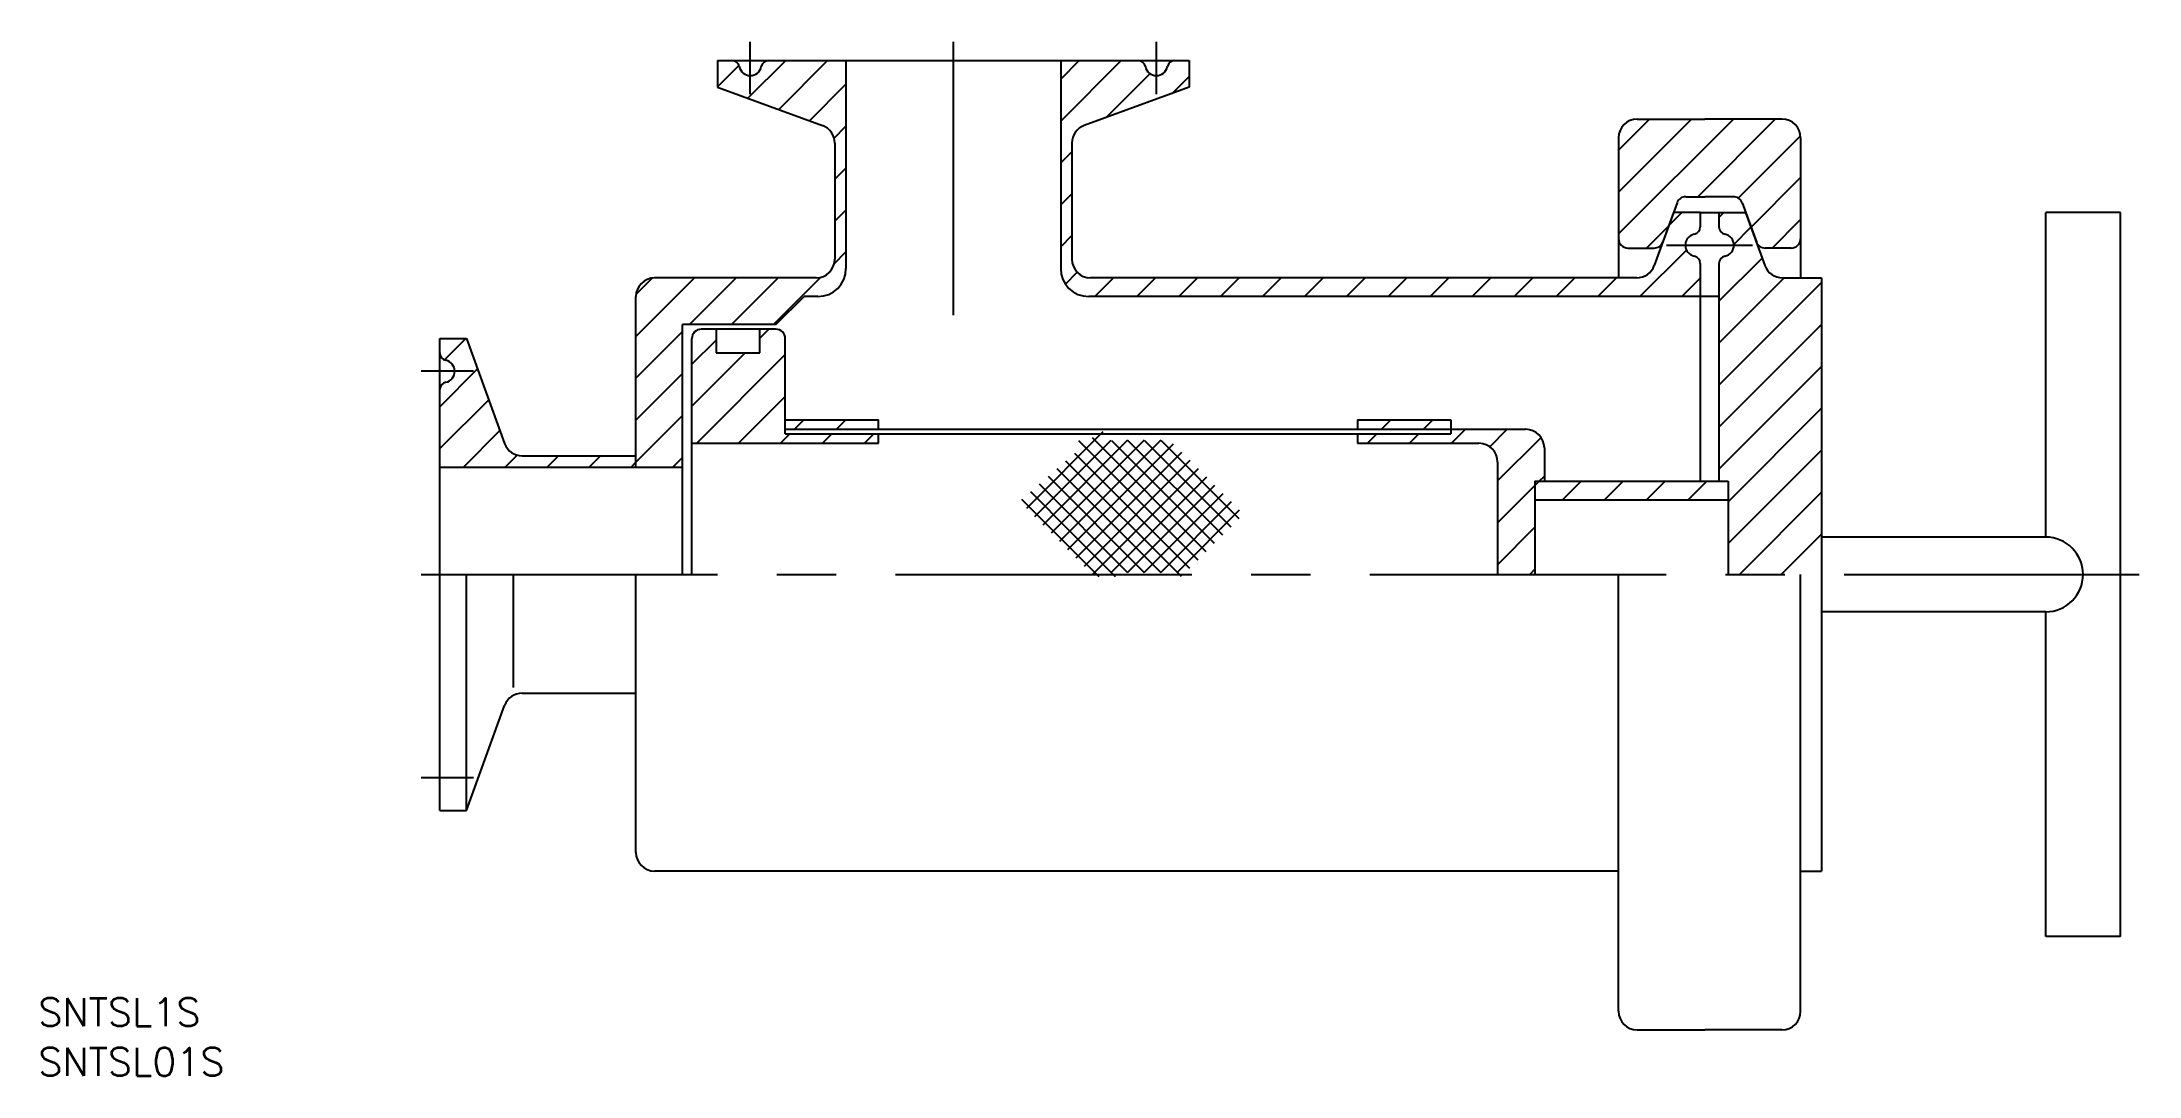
# Model space of a CAD drawing. Extents: x -43 to 182, y -54 to 57.
import ezdxf

# ---------------------------------------------------------------- set-up
doc = ezdxf.new("R2010")
doc.units = 0
doc.linetypes.add('CENTER', pattern=[50.8, 31.75, -6.35, 6.35, -6.35])
doc.layers.get('0').update_dxf_attribs({"linetype": 'CONTINUOUS'})
doc.layers.add('CENTER', color=1, linetype='CENTER')
doc.styles.get("Standard").update_dxf_attribs({"font": 'txt.shx', "height": 3, "bigfont": 'bigfont.shx'})

msp = doc.modelspace()

# ---------------------------------------------------------------- linework, layer by layer
at = {"color": 7, "linetype": 'CONTINUOUS'}
for p, q in [((29.75, 55), (80.25, 55)), ((29.75, 55), (29.75, 52.15)), ((43.5, 55), (43.5, 32.75)), ((66.5, 55), (66.5, 32.75)), ((80.25, 55), (80.25, 52.15)), ((29.75, 52.15), (40.98, 48.06)), ((80.25, 52.15), (69.02, 48.06)), ((128.25, 48.75), (135.5, 48.75)), ((143.75, 48.75), (135.5, 48.75)), ((42.3, 46.18), (42.3, 33.75)), ((67.7, 46.18), (67.7, 33.75)), ((126.25, 46.75), (126.25, 31.75)), ((145.75, 46.75), (145.75, 31.75)), ((133.45, 40.44), (135.5, 40.44)), ((138.55, 40.44), (135.5, 40.44)), ((132.15, 38.75), (130.08, 33.07)), ((132.51, 39.78), (130.99, 35.59)), ((135, 38.75), (132.15, 38.75)), ((135, 38.75), (135, 37.21)), ((135, 38.75), (139.85, 38.75)), ((137, 38.75), (137, 37.21)), ((139.49, 39.78), (141.01, 35.59)), ((139.85, 38.75), (141.92, 33.07)), ((172, 4), (172, 38.75)), ((180, 38.75), (172, 38.75)), ((180, -38.75), (180, 38.75)), ((127.25, 34.94), (130.05, 34.94)), ((144.75, 34.94), (141.95, 34.94)), ((40.3, 31.75), (23, 31.75)), ((128.2, 31.75), (69.7, 31.75)), ((135, 33.29), (135, 10)), ((137, 33.29), (137, 10)), ((143.8, 31.75), (148, 31.75)), ((148, 31.75), (148, -31.75)), ((21, 11.5), (21, 29.75)), ((36, 26.75), (39.02, 29.75)), ((40.5, 29.75), (39.02, 29.75)), ((137, 29.75), (69.5, 29.75)), ((0, -25.25), (0, 25.25)), ((0, 25.25), (2.85, 25.25)), ((2.85, 25.25), (6.94, 14.02)), ((26, 0), (26, 26.75)), ((36, 26.75), (26, 26.75)), ((27, 0), (27, 25.25)), ((36, 26.25), (28, 26.25)), ((29.58, 26.25), (29.58, 23.73)), ((34.26, 23.73), (34.26, 26.25)), ((37, 15.04), (37, 25.25)), ((29.58, 23.73), (34.26, 23.73)), ((37, 16.54), (47, 16.54)), ((47, 15.54), (47, 16.54)), ((98.3, 16.54), (98.3, 15.54)), ((98.3, 16.54), (108.3, 16.54)), ((108.3, 16.54), (108.3, 15.04)), ((27, 14.04), (47, 14.04)), ((37, 15.54), (116.3, 15.54)), ((37, 15.04), (108.3, 15.04)), ((47, 14.04), (47, 15.04)), ((71.02, 15.26), (62.82, 7.06)), ((71.87, 14.33), (63.71, 6.17)), ((73.67, 14.37), (64.59, 5.29)), ((75.44, 14.37), (65.48, 4.41)), ((77.21, 14.37), (66.36, 3.52)), ((78.56, 13.96), (67.24, 2.64)), ((68.41, 14.33), (81.17, 1.57)), ((69.86, 14.65), (82.05, 2.46)), ((69.86, 14.65), (82.05, 2.46)), ((71.95, 14.33), (82.94, 3.34)), ((73.67, 14.37), (83.82, 4.23)), ((73.67, 14.37), (83.82, 4.23)), ((75.48, 14.33), (84.71, 5.11)), ((77.25, 14.33), (85.59, 5.99)), ((98.3, 15.04), (98.3, 14.04)), ((98.3, 14.04), (111.3, 14.04)), ((118.3, 13.54), (118.3, 10)), ((0, 11.5), (26, 11.5)), ((8.82, 12.7), (21, 12.7)), ((66.09, 11.36), (77.21, 0.23)), ((66.09, 11.36), (77.21, 0.23)), ((67.03, 12.18), (79.4, -0.19)), ((67.97, 13), (80.29, 0.69)), ((79.44, 13.07), (68.13, 1.76)), ((80.33, 12.19), (69.01, 0.87)), ((81.21, 11.31), (69.9, -0.01)), ((113.3, 12.04), (113.3, 0)), ((64.2, 9.71), (73.67, 0.23)), ((65.14, 10.53), (75.44, 0.23)), ((82.1, 10.42), (71.91, 0.23)), ((82.98, 9.54), (73.67, 0.23)), ((117.3, 10), (138, 10)), ((117.3, 10), (117.3, 8)), ((138, 10), (138, 8)), ((62.31, 8.06), (66.6, 3.77)), ((63.25, 8.89), (67.49, 4.65)), ((83.86, 8.65), (75.44, 0.23)), ((84.75, 7.77), (77.21, 0.23)), ((85.63, 6.89), (78.98, 0.23)), ((117.3, 8), (138, 8)), ((117.3, 8), (117.3, 0)), ((138, 8), (138, 0)), ((67.49, 4.65), (72.34, -0.2)), ((66.6, 3.77), (70.57, -0.2)), ((172, 4), (148, 4)), ((2.85, -25.25), (2.85, 0)), ((7.89, -12.08), (7.89, 0)), ((21, -29.75), (21, 0)), ((126.25, -46.75), (126.25, 0)), ((145.75, -46.75), (145.75, 0)), ((172, -4), (148, -4)), ((172, -38.75), (172, -4)), ((8.82, -12.7), (21, -12.7)), ((2.85, -25.25), (6.94, -14.02)), ((0, -25.25), (2.85, -25.25)), ((126.25, -31.75), (23, -31.75)), ((145.75, -31.75), (148, -31.75)), ((180, -38.75), (172, -38.75)), ((128.25, -48.75), (135.5, -48.75)), ((143.75, -48.75), (135.5, -48.75))]:
    msp.add_line(p, q, dxfattribs=at)
at = {"color": 3, "linetype": 'CONTINUOUS'}
for p, q in [((29.75, 52.2), (32.04, 54.49)), ((33, 50.97), (37.04, 55)), ((36.3, 49.77), (41.53, 55)), ((66.5, 53.03), (68.47, 55)), ((66.5, 48.54), (72.96, 55)), ((39.59, 48.57), (43.5, 52.48)), ((71.37, 48.92), (76.07, 53.61)), ((78.43, 51.49), (80.25, 53.31)), ((42.23, 46.72), (43.5, 47.99)), ((126.25, 45.43), (129.57, 48.75)), ((126.25, 40.94), (134.06, 48.75)), ((126.25, 36.45), (138.55, 48.75)), ((134.73, 40.44), (143.04, 48.75)), ((66.5, 44.05), (67.7, 45.25)), ((139.07, 40.29), (145.74, 46.96)), ((42.3, 42.3), (43.5, 43.5)), ((66.5, 39.56), (67.7, 40.76)), ((140.44, 37.17), (145.75, 42.48)), ((42.3, 37.81), (43.5, 39.01)), ((131.64, 37.35), (133.04, 38.75)), ((137, 38.22), (137.53, 38.75)), ((66.5, 35.07), (67.7, 36.27)), ((129.23, 34.94), (131.62, 37.33)), ((138.6, 35.32), (140.43, 37.16)), ((142.7, 34.94), (145.75, 37.99)), ((42.24, 33.26), (43.5, 34.52)), ((128.53, 29.75), (133.52, 34.73)), ((137, 29.24), (141.63, 33.86)), ((21, 25.49), (27.26, 31.75)), ((21.02, 30), (22.75, 31.73)), ((26.75, 26.75), (31.75, 31.75)), ((31.24, 26.75), (36.24, 31.75)), ((35.73, 26.75), (40.79, 31.81)), ((67.01, 31.08), (68.27, 32.35)), ((70.16, 29.75), (72.16, 31.75)), ((74.65, 29.75), (76.65, 31.75)), ((79.14, 29.75), (81.14, 31.75)), ((83.63, 29.75), (85.63, 31.75)), ((88.12, 29.75), (90.12, 31.75)), ((92.61, 29.75), (94.61, 31.75)), ((97.1, 29.75), (99.1, 31.75)), ((101.59, 29.75), (103.59, 31.75)), ((106.08, 29.75), (108.08, 31.75)), ((110.57, 29.75), (112.57, 31.75)), ((115.06, 29.75), (117.06, 31.75)), ((119.55, 29.75), (121.55, 31.75)), ((124.04, 29.75), (126.04, 31.75)), ((133.02, 29.75), (135, 31.73)), ((137, 24.75), (144, 31.75)), ((137, 20.26), (148, 31.26)), ((0.51, 22.96), (2.8, 25.25)), ((21, 21), (26, 26)), ((27, 22.51), (29.58, 25.09)), ((34.26, 25.28), (35.23, 26.25)), ((137, 15.77), (148, 26.77)), ((27, 18.02), (32.71, 23.73)), ((27.51, 14.04), (37, 23.53)), ((0, 17.96), (4.03, 22)), ((21, 16.51), (26, 21.51)), ((137, 11.28), (148, 22.28)), ((0, 13.47), (5.23, 18.7)), ((32, 14.04), (37, 19.04)), ((21, 12.02), (26, 17.02)), ((37.99, 15.54), (38.99, 16.54)), ((42.48, 15.54), (43.48, 16.54)), ((100.86, 15.54), (101.86, 16.54)), ((105.35, 15.54), (106.35, 16.54)), ((138, 7.79), (148, 17.79)), ((2.52, 11.5), (6.43, 15.41)), ((36.49, 14.04), (37.49, 15.04)), ((40.98, 14.04), (41.98, 15.04)), ((45.47, 14.04), (46.47, 15.04)), ((46.97, 15.54), (47, 15.57)), ((99.36, 14.04), (100.36, 15.04)), ((103.85, 14.04), (104.85, 15.04)), ((108.34, 14.04), (109.84, 15.54)), ((112.46, 13.68), (114.33, 15.54)), ((113.3, 10.03), (117.95, 14.68)), ((7.01, 11.5), (8.28, 12.77)), ((11.5, 11.5), (12.7, 12.7)), ((15.99, 11.5), (17.19, 12.7)), ((20.48, 11.5), (21, 12.02)), ((24.97, 11.5), (26, 12.53)), ((138, 3.3), (148, 13.3)), ((113.3, 5.54), (117.3, 9.54)), ((117.3, 9.54), (117.76, 10)), ((117.76, 10), (118.3, 10.54)), ((120.25, 8), (122.25, 10)), ((124.74, 8), (126.74, 10)), ((129.23, 8), (131.23, 10)), ((133.72, 8), (135.72, 10)), ((139.19, 0), (148, 8.81)), ((113.3, 1.05), (117.3, 5.05)), ((143.68, 0), (148, 4.32)), ((116.74, 0), (117.3, 0.56))]:
    msp.add_line(p, q, dxfattribs=at)
at = {"color": 7, "linetype": 'CONTINUOUS'}
for centre, radius, start, end in [((31.29, 54.2), 0.8, 11.537, 90), ((33.25, 54.6), 1.2, 191.537, 348.463), ((35.21, 54.2), 0.8, 90, 168.463), ((74.79, 54.2), 0.8, 11.537, 90), ((76.75, 54.6), 1.2, 191.537, 348.463), ((78.71, 54.2), 0.8, 90, 168.463), ((40.3, 46.18), 2, 0, 70), ((69.7, 46.18), 2, 110, 180), ((128.25, 46.75), 2, 90, 180), ((143.75, 46.75), 2, 0, 90), ((133.45, 39.44), 1, 90, 160), ((138.55, 39.44), 1, 20, 90), ((134.6, 35.25), 1.2, 101.537, 258.463), ((134.2, 37.21), 0.8, 281.537, 0), ((137.8, 37.21), 0.8, 180, 258.463), ((137.4, 35.25), 1.2, 281.537, 78.463), ((40.3, 33.75), 2, 270, 0), ((69.7, 33.75), 2, 180, 270), ((127.25, 35.94), 1, 180, 270), ((130.05, 35.94), 1, 270, 340), ((134.2, 33.29), 0.8, 0, 78.463), ((137.8, 33.29), 0.8, 101.537, 180), ((141.95, 35.94), 1, 200, 270), ((144.75, 35.94), 1, 270, 0), ((23, 29.75), 2, 90, 180), ((40.5, 32.75), 3, 270, 0), ((69.5, 32.75), 3, 180, 270), ((128.2, 33.75), 2, 270, 340), ((143.8, 33.75), 2, 200, 270), ((28, 25.25), 1, 90, 180), ((36, 25.25), 1, 0, 90), ((0.8, 23.71), 0.8, 180, 258.463), ((0.4, 21.75), 1.2, 281.537, 78.463), ((0.8, 19.79), 0.8, 101.537, 180), ((8.82, 14.7), 2, 200, 270), ((111.3, 12.04), 2, 0, 90), ((116.3, 13.54), 2, 0, 90), ((172, 0), 4, 270, 90), ((8.82, -14.7), 2, 90, 160), ((23, -29.75), 2, 180, 270), ((128.25, -46.75), 2, 180, 270), ((143.75, -46.75), 2, 270, 0)]:
    msp.add_arc(centre, radius, start, end, dxfattribs=at)
at = {"layer": 'CENTER', "color": 1, "linetype": 'CENTER'}
for p, q in [((33.25, 51.4), (33.25, 57)), ((55, 27.75), (55, 57)), ((76.75, 51.4), (76.75, 57)), ((131.4, 35.25), (140.6, 35.25)), ((3.6, 21.75), (-2, 21.75)), ((-2, 0), (182, 0)), ((3.6, -21.75), (-2, -21.75))]:
    msp.add_line(p, q, dxfattribs=at)

# ---------------------------------------------------------------- texts
at = {"color": 7, "linetype": 'CONTINUOUS', "char_height": 3, "attachment_point": 1}
for s, insert, width in [('SNTSL1S', (-43.01, -45.35), 22.0669), ('SNTSL01S', (-43.01, -50.68), 22.07)]:
    msp.add_mtext(s, dxfattribs=dict(at, insert=insert, width=width))

doc.saveas('drawing.dxf')
